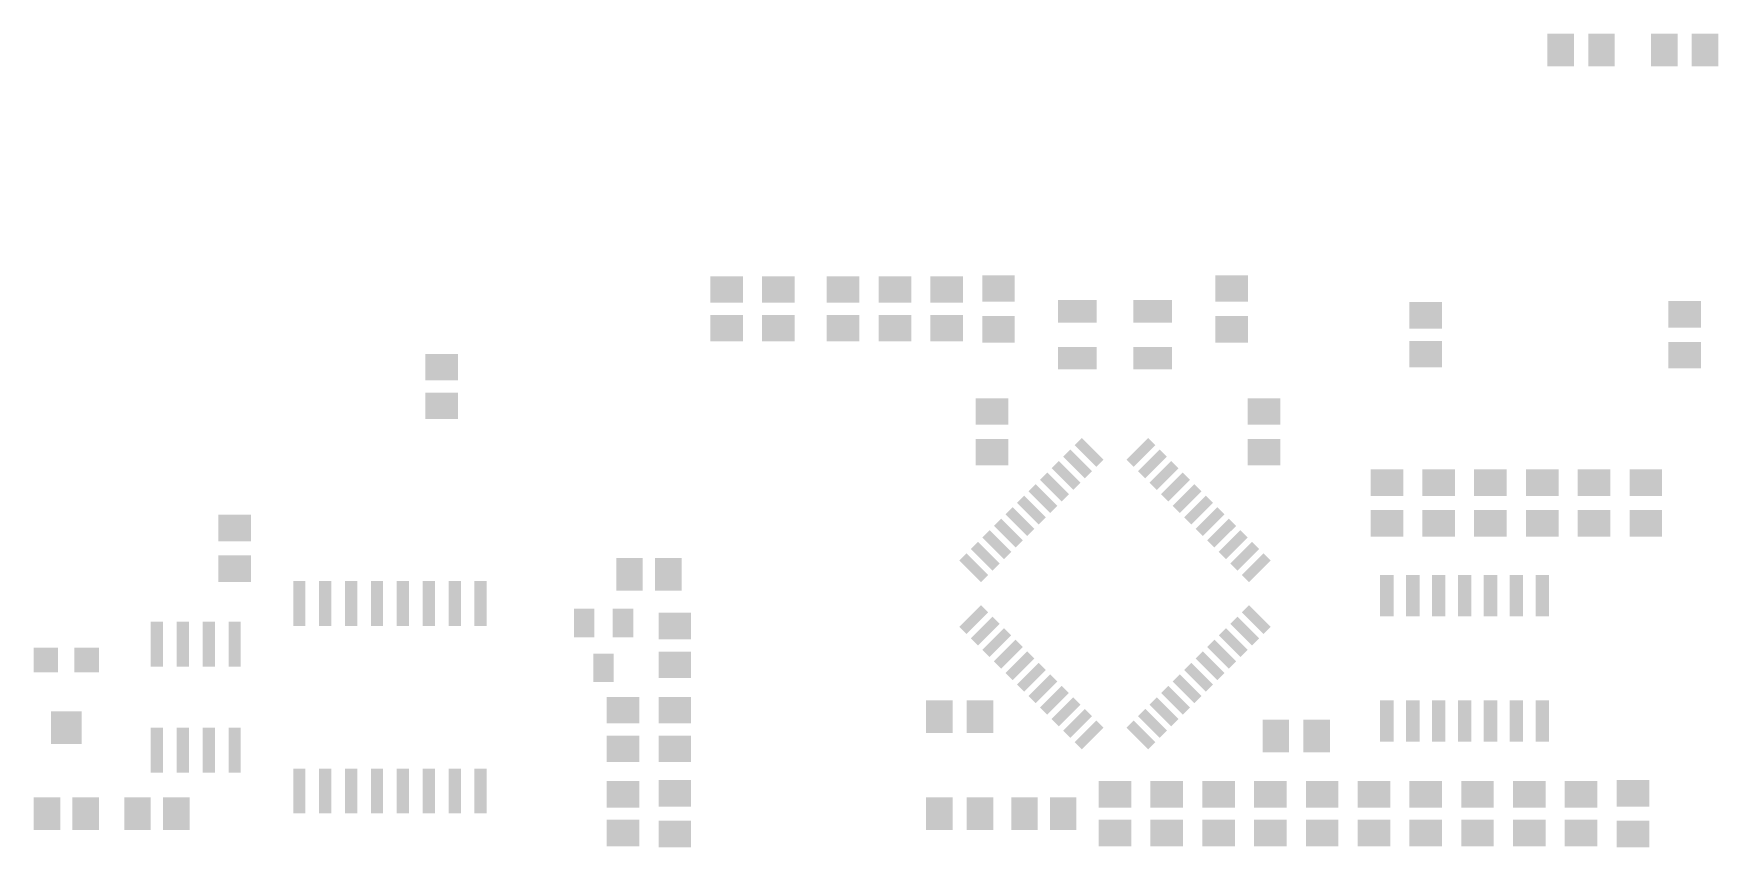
# Model space of a CAD drawing. Extents: x 14.3 to 96.9, y 34.5 to 74.5.
import ezdxf

# ---------------------------------------------------------------- set-up
doc = ezdxf.new("R2010")
doc.units = 0
doc.layers.add('31', color=253, linetype='CONTINUOUS')

# ---------------------------------------------------------------- blocks, each defined once
blk = doc.blocks.new('RECT')
blk.add_solid([(-0.5, -0.5), (0.5, -0.5), (-0.5, 0.5), (0.5, 0.5)])

msp = doc.modelspace()

# ---------------------------------------------------------------- block references
at = {"layer": '31'}
for p, xscale, yscale in [((89.17, 73.66), 1.3, 1.6), ((91.17, 73.66), 1.3, 1.6), ((65.46, 60.84), 1.9, 1.1), ((69.16, 60.84), 1.9, 1.1), ((65.46, 58.54), 1.9, 1.1), ((69.16, 58.54), 1.9, 1.1), ((43.5, 47.9425), 1.3, 1.6), ((45.4, 47.9425), 1.3, 1.6), ((27.305, 46.51), 0.6, 2.2), ((28.575, 46.51), 0.6, 2.2), ((29.845, 46.51), 0.6, 2.2), ((31.115, 46.51), 0.6, 2.2), ((32.385, 46.51), 0.6, 2.2), ((33.655, 46.51), 0.6, 2.2), ((34.925, 46.51), 0.6, 2.2), ((36.195, 46.51), 0.6, 2.2), ((20.32, 44.51), 0.6, 2.2), ((21.59, 44.51), 0.6, 2.2), ((22.86, 44.51), 0.6, 2.2), ((24.13, 44.51), 0.6, 2.2), ((75.2, 40.005), 1.3, 1.6), ((77.2, 40.005), 1.3, 1.6), ((20.32, 39.31), 0.6, 2.2), ((21.59, 39.31), 0.6, 2.2), ((22.86, 39.31), 0.6, 2.2), ((24.13, 39.31), 0.6, 2.2), ((27.305, 37.31), 0.6, 2.2), ((28.575, 37.31), 0.6, 2.2), ((29.845, 37.31), 0.6, 2.2), ((31.115, 37.31), 0.6, 2.2), ((32.385, 37.31), 0.6, 2.2), ((33.655, 37.31), 0.6, 2.2), ((34.925, 37.31), 0.6, 2.2), ((36.195, 37.31), 0.6, 2.2), ((58.69, 36.195), 1.3, 1.6), ((60.69, 36.195), 1.3, 1.6)]:
    msp.add_blockref('RECT', p, dxfattribs=dict(at, xscale=xscale, yscale=yscale))
for p, xscale, yscale, rotation in [((94.25, 73.66), 1.3, 1.6, 180), ((96.25, 73.66), 1.3, 1.6, 180), ((48.26, 61.91), 1.3, 1.6, 270), ((50.8, 61.91), 1.3, 1.6, 270), ((53.975, 61.91), 1.3, 1.6, 90), ((56.515, 61.91), 1.3, 1.6, 90), ((59.055, 61.91), 1.3, 1.6, 90), ((61.595, 61.96), 1.3, 1.6, 270), ((73.025, 61.96), 1.3, 1.6, 270), ((82.55, 60.64), 1.3, 1.6, 90), ((95.25, 60.69), 1.3, 1.6, 90), ((48.26, 60.01), 1.3, 1.6, 270), ((50.8, 60.01), 1.3, 1.6, 270), ((53.975, 60.01), 1.3, 1.6, 90), ((56.515, 60.01), 1.3, 1.6, 90), ((59.055, 60.01), 1.3, 1.6, 90), ((61.595, 59.96), 1.3, 1.6, 270), ((73.025, 59.96), 1.3, 1.6, 270), ((34.29, 58.1), 1.3, 1.6, 270), ((82.55, 58.74), 1.3, 1.6, 90), ((95.25, 58.69), 1.3, 1.6, 90), ((34.29, 56.2), 1.3, 1.6, 270), ((61.2775, 55.9275), 1.3, 1.6, 90), ((74.6125, 55.9275), 1.3, 1.6, 90), ((61.2775, 53.9275), 1.3, 1.6, 90), ((66.0372, 53.9196), 0.5, 1.5, 225), ((68.5828, 53.9196), 1.5, 0.5, 225), ((74.6125, 53.9275), 1.3, 1.6, 90), ((65.4715, 53.354), 0.5, 1.5, 225), ((69.1485, 53.354), 1.5, 0.5, 225), ((64.3402, 52.2226), 0.5, 1.5, 225), ((64.9058, 52.7883), 0.5, 1.5, 225), ((69.7142, 52.7883), 1.5, 0.5, 225), ((70.2798, 52.2226), 1.5, 0.5, 225), ((80.645, 52.435), 1.3, 1.6, 90), ((83.185, 52.435), 1.3, 1.6, 90), ((85.725, 52.435), 1.3, 1.6, 90), ((88.265, 52.435), 1.3, 1.6, 90), ((90.805, 52.435), 1.3, 1.6, 90), ((93.345, 52.435), 1.3, 1.6, 90), ((63.7745, 51.6569), 0.5, 1.5, 225), ((70.8455, 51.6569), 1.5, 0.5, 225), ((62.6431, 50.5255), 0.5, 1.5, 225), ((63.2088, 51.0912), 0.5, 1.5, 225), ((71.4112, 51.0912), 1.5, 0.5, 225), ((71.9769, 50.5255), 1.5, 0.5, 225), ((24.13, 50.2125), 1.3, 1.6, 90), ((62.0774, 49.9598), 0.5, 1.5, 225), ((72.5426, 49.9598), 1.5, 0.5, 225), ((80.645, 50.435), 1.3, 1.6, 90), ((83.185, 50.435), 1.3, 1.6, 90), ((85.725, 50.435), 1.3, 1.6, 90), ((88.265, 50.435), 1.3, 1.6, 90), ((90.805, 50.435), 1.3, 1.6, 90), ((93.345, 50.435), 1.3, 1.6, 90), ((61.5117, 49.3942), 0.5, 1.5, 225), ((73.1083, 49.3942), 1.5, 0.5, 225), ((24.13, 48.2125), 1.3, 1.6, 90), ((60.3804, 48.2628), 0.5, 1.5, 225), ((60.946, 48.8285), 0.5, 1.5, 225), ((73.674, 48.8285), 1.5, 0.5, 225), ((74.2396, 48.2628), 1.5, 0.5, 225), ((80.645, 46.8884), 0.6604, 2.032, 180), ((81.915, 46.8884), 0.6604, 2.032, 180), ((83.185, 46.8884), 0.6604, 2.032, 180), ((84.455, 46.8884), 0.6604, 2.032, 180), ((85.725, 46.8884), 0.6604, 2.032, 180), ((86.995, 46.8884), 0.6604, 2.032, 180), ((88.265, 46.8884), 0.6604, 2.032, 180), ((60.3804, 45.7172), 1.5, 0.5, 225), ((74.2396, 45.7172), 0.5, 1.5, 225), ((45.72, 45.4), 1.3, 1.6, 270), ((60.946, 45.1515), 1.5, 0.5, 225), ((73.674, 45.1515), 0.5, 1.5, 225), ((61.5117, 44.5858), 1.5, 0.5, 225), ((62.0774, 44.0202), 1.5, 0.5, 225), ((72.5426, 44.0202), 0.5, 1.5, 225), ((73.1083, 44.5858), 0.5, 1.5, 225), ((14.875, 43.735), 1.2, 1.2, 180), ((16.875, 43.735), 1.2, 1.2, 180), ((45.72, 43.5), 1.3, 1.6, 270), ((62.6431, 43.4545), 1.5, 0.5, 225), ((71.9769, 43.4545), 0.5, 1.5, 225), ((63.2088, 42.8888), 1.5, 0.5, 225), ((63.7745, 42.3231), 1.5, 0.5, 225), ((70.8455, 42.3231), 0.5, 1.5, 225), ((71.4112, 42.8888), 0.5, 1.5, 225), ((64.3402, 41.7574), 1.5, 0.5, 225), ((70.2798, 41.7574), 0.5, 1.5, 225), ((43.18, 41.2725), 1.3, 1.6, 270), ((45.72, 41.2725), 1.3, 1.6, 90), ((58.69, 40.9575), 1.3, 1.6, 180), ((60.69, 40.9575), 1.3, 1.6, 180), ((64.9058, 41.1917), 1.5, 0.5, 225), ((65.4715, 40.626), 1.5, 0.5, 225), ((69.1485, 40.626), 0.5, 1.5, 225), ((69.7142, 41.1917), 0.5, 1.5, 225), ((80.645, 40.7416), 0.6604, 2.032, 180), ((81.915, 40.7416), 0.6604, 2.032, 180), ((83.185, 40.7416), 0.6604, 2.032, 180), ((84.455, 40.7416), 0.6604, 2.032, 180), ((85.725, 40.7416), 0.6604, 2.032, 180), ((86.995, 40.7416), 0.6604, 2.032, 180), ((88.265, 40.7416), 0.6604, 2.032, 180), ((15.875, 40.41), 1.5, 1.6, 180), ((66.0372, 40.0604), 1.5, 0.5, 225), ((68.5828, 40.0604), 0.5, 1.5, 225), ((43.18, 39.3725), 1.3, 1.6, 270), ((45.72, 39.3725), 1.3, 1.6, 90), ((43.18, 37.145), 1.3, 1.6, 270), ((45.72, 37.195), 1.3, 1.6, 90), ((67.31, 37.145), 1.3, 1.6, 270), ((69.85, 37.145), 1.3, 1.6, 270), ((72.39, 37.145), 1.3, 1.6, 270), ((74.93, 37.145), 1.3, 1.6, 270), ((77.47, 37.145), 1.3, 1.6, 270), ((80.01, 37.145), 1.3, 1.6, 270), ((82.55, 37.145), 1.3, 1.6, 270), ((85.09, 37.145), 1.3, 1.6, 270), ((87.63, 37.145), 1.3, 1.6, 270), ((90.17, 37.145), 1.3, 1.6, 270), ((92.71, 37.195), 1.3, 1.6, 270), ((14.925, 36.195), 1.3, 1.6, 180), ((16.825, 36.195), 1.3, 1.6, 180), ((19.37, 36.195), 1.3, 1.6, 180), ((21.27, 36.195), 1.3, 1.6, 180), ((62.8675, 36.195), 1.3, 1.6, 180), ((64.7675, 36.195), 1.3, 1.6, 180), ((43.18, 35.245), 1.3, 1.6, 270), ((45.72, 35.195), 1.3, 1.6, 90), ((67.31, 35.245), 1.3, 1.6, 270), ((69.85, 35.245), 1.3, 1.6, 270), ((72.39, 35.245), 1.3, 1.6, 270), ((74.93, 35.245), 1.3, 1.6, 270), ((77.47, 35.245), 1.3, 1.6, 270), ((80.01, 35.245), 1.3, 1.6, 270), ((82.55, 35.245), 1.3, 1.6, 270), ((85.09, 35.245), 1.3, 1.6, 270), ((87.63, 35.245), 1.3, 1.6, 270), ((90.17, 35.245), 1.3, 1.6, 270), ((92.71, 35.195), 1.3, 1.6, 270)]:
    msp.add_blockref('RECT', p, dxfattribs=dict(at, xscale=xscale, yscale=yscale, rotation=rotation))
at = {"layer": '31', "yscale": 1.4, "rotation": 180}
for p in [(41.2775, 45.55), (43.1775, 45.55), (42.2275, 43.35)]:
    msp.add_blockref('RECT', p, dxfattribs=at)

doc.saveas('drawing.dxf')
